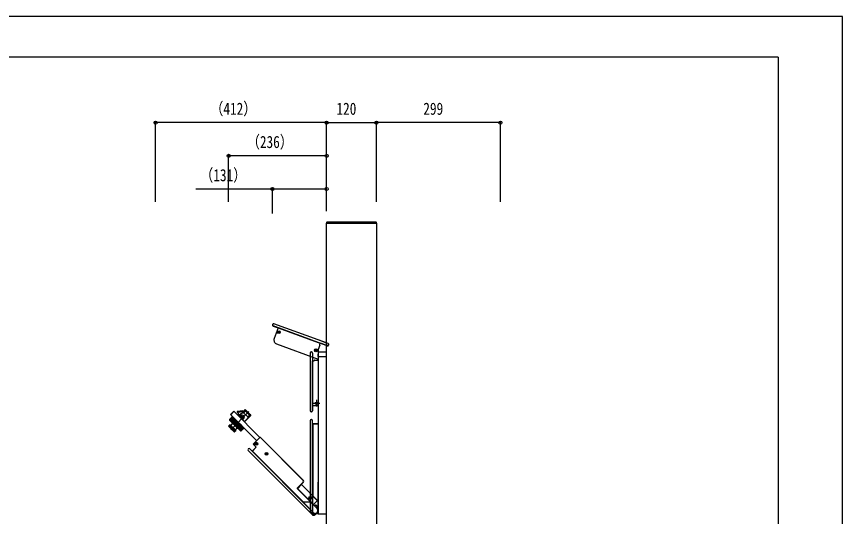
# Model space of a CAD drawing. Units: millimetres, scale not verified. Extents: x -2102 to 2102, y -1485 to 1485.
# Drawn here: x 112 to 2102, y 281 to 1485 of the extents above; entities that cross this region are included whole.
import ezdxf
from ezdxf.enums import TextEntityAlignment as Align

# ---------------------------------------------------------------- set-up
doc = ezdxf.new("R2010")
doc.units = ezdxf.units.MM
doc.header["$LTSCALE"] = 8
for name, color, linetype in [('0-3_YKK_A1', 4, 'Continuous'), ('0-4_YKK_D', 6, 'Continuous'), ('0-5_YKK_ZWAK', 7, 'Continuous')]:
    doc.layers.add(name, color=color, linetype=linetype)
doc.styles.add('ＭＳ ゴシック', font='')
doc.styles.get('ＭＳ ゴシック').set_extended_font_data('MS Gothic')

msp = doc.modelspace()

# ---------------------------------------------------------------- linework, layer by layer
at = {"layer": '0-3_YKK_A1'}
for p, q in [((859.51, -612.5), (859.51, 987.5)), ((979.51, 987.5), (859.51, 987.5)), ((860.008, 987.5), (979.011, 987.5)), ((978.947, 989.5), (860.073, 989.5)), ((979.011, 987.5), (980.01, 987.5)), ((979.51, 987.5), (979.51, -612.5)), ((980.01, 987.5), (979.945, 988.561)), ((729.323, 743.69), (728.981, 742.75)), ((729.323, 743.69), (728.981, 742.75)), ((729.572, 743.6), (729.23, 742.66)), ((730.475, 739.546), (742.496, 735.171)), ((730.475, 739.546), (742.496, 735.171)), ((839.51, 706.246), (732.527, 745.184)), ((737.809, 722.271), (733.115, 709.374)), ((742.503, 735.168), (737.809, 722.271)), ((742.503, 735.168), (737.809, 722.271)), ((743.073, 724.818), (741.997, 725.231)), ((743.299, 725.44), (742.21, 725.815)), ((743.428, 724.057), (743.053, 722.968)), ((743.389, 724.502), (743.073, 724.818)), ((743.744, 725.479), (743.299, 725.44)), ((743.389, 724.502), (743.428, 724.057)), ((744.05, 723.831), (743.637, 722.755)), ((743.744, 725.479), (744.06, 725.795)), ((744.366, 724.147), (744.05, 723.831)), ((744.06, 725.795), (744.473, 726.871)), ((744.366, 724.147), (744.811, 724.186)), ((744.682, 725.569), (745.057, 726.658)), ((744.721, 725.124), (744.682, 725.569)), ((744.721, 725.124), (745.037, 724.807)), ((744.811, 724.186), (745.9, 723.811)), ((745.037, 724.807), (746.113, 724.395)), ((843.161, 698), (842.135, 695.18)), ((843.161, 698), (842.135, 695.18)), ((862.957, 697.712), (849.51, 702.606)), ((739.091, 696.556), (839.51, 660.007)), ((823.11, 677.2), (822.51, 677.2)), ((823.11, 676.935), (822.51, 676.935)), ((832.511, 681.092), (831.435, 681.504)), ((832.866, 680.33), (832.491, 679.241)), ((832.827, 680.776), (832.511, 681.092)), ((832.827, 680.776), (832.866, 680.33)), ((833.488, 680.104), (833.075, 679.028)), ((833.183, 681.752), (833.499, 682.068)), ((833.804, 680.42), (833.488, 680.104)), ((833.499, 682.068), (833.912, 683.144)), ((833.804, 680.42), (834.249, 680.459)), ((834.121, 681.842), (834.496, 682.932)), ((834.16, 681.397), (834.121, 681.842)), ((834.16, 681.397), (834.476, 681.081)), ((834.249, 680.459), (835.339, 680.084)), ((834.476, 681.081), (835.551, 680.668)), ((839.51, 682.997), (839.047, 681.725)), ((839.047, 681.725), (839.047, 674.396)), ((843.391, 693.659), (839.51, 682.997)), ((843.391, 693.659), (839.51, 682.997)), ((840.51, 677.5), (859.51, 677.5)), ((843.092, 694.3), (842.434, 694.54)), ((843.092, 694.3), (842.434, 694.54)), ((864.116, 693.778), (864.322, 694.342)), ((864.365, 693.687), (864.57, 694.251)), ((864.365, 693.687), (864.57, 694.251)), ((819.81, 674.5), (819.81, 535.7)), ((820.074, 674.5), (820.074, 535.7)), ((825.545, 674.5), (825.545, 535.7)), ((825.81, 674.5), (825.81, 655.808)), ((829.81, 657), (829.81, 656.3)), ((830.31, 657.5), (839.51, 657.5)), ((839.047, 667.604), (839.047, 667.081)), ((839.51, 676.5), (839.51, 287.5)), ((839.51, 666.2), (839.51, 672.2)), ((839.51, 666.5), (859.51, 666.5)), ((825.81, 548.492), (825.81, 655.808)), ((826.31, 655.8), (829.31, 655.8)), ((835.01, 561.5), (835.01, 545.5)), ((663.169, 538.427), (662.167, 537.46)), ((662.489, 537.127), (662.167, 537.46)), ((663.589, 538.424), (664.311, 537.702)), ((664.311, 537.702), (676.461, 525.552)), ((825.81, 548.5), (839.535, 548.5)), ((825.81, 535.7), (825.81, 548.492)), ((827.01, 553.5), (843.01, 553.5)), ((834.085, 553.831), (832.933, 553.811)), ((834.085, 553.169), (832.933, 553.189)), ((834.49, 554.02), (834.085, 553.831)), ((834.49, 552.98), (834.085, 553.169)), ((834.49, 552.98), (834.679, 552.575)), ((834.679, 552.575), (834.699, 551.423)), ((835.34, 552.575), (835.32, 551.423)), ((835.529, 552.98), (835.34, 552.575)), ((835.529, 554.02), (835.934, 553.831)), ((835.529, 552.98), (835.934, 553.169)), ((835.934, 553.831), (837.087, 553.811)), ((835.934, 553.169), (837.087, 553.189)), ((625.339, 513.844), (631.652, 520.157)), ((625.34, 513.619), (631.765, 520.044)), ((625.375, 514.024), (631.58, 520.229)), ((625.383, 513.424), (631.884, 519.924)), ((625.457, 514.22), (631.523, 520.286)), ((625.493, 513.196), (632.053, 519.756)), ((625.556, 514.367), (631.499, 520.31)), ((631.495, 520.314), (625.626, 514.445)), ((625.643, 513.014), (632.219, 519.59)), ((625.865, 512.791), (632.441, 519.367)), ((626.076, 512.58), (632.653, 519.156)), ((626.352, 512.304), (632.928, 518.88)), ((626.607, 512.05), (633.183, 518.626)), ((626.932, 511.724), (633.508, 518.3)), ((627.229, 511.427), (633.805, 518.004)), ((627.602, 511.054), (634.178, 517.63)), ((628.313, 489.554), (672.153, 533.395)), ((635.737, 534.456), (628.525, 527.243)), ((636.303, 533.89), (628.525, 526.112)), ((628.525, 526.112), (690.892, 463.745)), ((632.202, 521.728), (631.495, 521.021)), ((631.495, 520.314), (659.068, 492.74)), ((631.848, 522.081), (632.202, 522.435)), ((631.848, 522.081), (634.677, 519.253)), ((632.202, 522.435), (661.193, 493.443)), ((632.202, 521.728), (660.486, 493.443)), ((634.836, 519.094), (633.616, 520.314)), ((638.711, 515.219), (634.836, 519.094)), ((635.737, 534.456), (698.67, 471.523)), ((643.792, 532.068), (658.286, 534.105)), ((647.291, 528.559), (643.873, 531.977)), ((657.96, 535.574), (644.441, 533.674)), ((650.94, 520.667), (653.802, 523.43)), ((651.662, 518.531), (652.371, 519.236)), ((658.512, 534.949), (657.914, 532.716)), ((663.138, 535.015), (659.005, 530.882)), ((659.005, 530.882), (669.35, 520.536)), ((661.631, 509.976), (676.463, 525.13)), ((663.138, 535.015), (673.484, 524.67)), ((668.984, 515.917), (677.186, 524.41)), ((669.35, 520.536), (673.484, 524.67)), ((676.461, 525.552), (677.182, 524.831)), ((822.31, 533.465), (823.31, 533.465)), ((822.31, 533.2), (823.31, 533.2)), ((623.424, 498.368), (626.765, 501.709)), ((623.708, 497.695), (627.243, 501.231)), ((623.717, 499.1), (626.545, 501.929)), ((623.717, 497.686), (636.445, 484.958)), ((624.241, 497.162), (627.777, 500.697)), ((625.14, 496.263), (628.675, 499.799)), ((625.626, 513.03), (651.789, 486.867)), ((625.957, 495.446), (629.493, 498.981)), ((627.243, 501.231), (626.765, 501.709)), ((627.168, 494.235), (630.703, 497.771)), ((627.252, 501.929), (640.687, 488.494)), ((628.675, 499.799), (627.777, 500.697)), ((627.938, 510.718), (634.514, 517.294)), ((628.357, 510.299), (634.933, 516.875)), ((628.73, 509.926), (635.306, 516.503)), ((629.19, 509.466), (635.766, 516.042)), ((630.703, 497.771), (629.493, 498.981)), ((629.597, 509.059), (636.173, 515.635)), ((630.096, 508.56), (636.672, 515.136)), ((630.534, 508.122), (637.11, 514.698)), ((631.068, 507.589), (637.644, 514.165)), ((631.533, 507.123), (638.109, 513.699)), ((631.707, 506.808), (645.566, 492.948)), ((632.097, 506.559), (638.673, 513.135)), ((632.586, 506.07), (639.163, 512.646)), ((633.177, 505.479), (639.753, 512.055)), ((633.687, 504.97), (640.263, 511.546)), ((634.299, 504.357), (640.875, 510.934)), ((634.825, 503.831), (641.401, 510.407)), ((635.454, 503.202), (642.03, 509.778)), ((635.993, 502.663), (642.569, 509.239)), ((636.634, 502.022), (643.21, 508.598)), ((637.181, 501.475), (643.758, 508.051)), ((637.83, 500.826), (644.406, 507.402)), ((638.382, 500.275), (644.958, 506.851)), ((638.711, 515.219), (642.902, 511.028)), ((639.033, 499.623), (645.609, 506.199)), ((639.584, 499.072), (646.16, 505.648)), ((640.233, 498.423), (646.809, 504.999)), ((640.78, 497.876), (647.356, 504.452)), ((641.422, 497.234), (647.998, 503.81)), ((641.96, 496.696), (648.537, 503.272)), ((642.59, 496.066), (649.166, 502.643)), ((644.424, 509.506), (642.901, 511.029)), ((643.116, 495.54), (649.692, 502.116)), ((643.728, 494.928), (650.304, 501.504)), ((644.238, 494.418), (650.814, 500.994)), ((648.264, 505.665), (644.424, 509.506)), ((644.828, 493.828), (651.404, 500.404)), ((645.318, 493.339), (651.894, 499.915)), ((645.882, 492.774), (652.458, 499.351)), ((646.347, 492.309), (652.923, 498.885)), ((646.881, 491.775), (653.457, 498.352)), ((647.318, 491.338), (653.895, 497.914)), ((651.656, 502.273), (648.264, 505.665)), ((651.656, 502.273), (656.732, 497.198)), ((657.995, 513.613), (655.71, 515.898)), ((657.29, 512.903), (657.995, 513.613)), ((657.304, 514.303), (660.068, 517.165)), ((657.995, 513.613), (661.631, 509.976)), ((661.443, 508.75), (668.662, 516.239)), ((668.662, 516.239), (668.984, 515.917)), ((819.76, 511.8), (819.76, 292.4)), ((820.022, 511.538), (820.022, 292.4)), ((823.26, 514.3), (822.26, 514.3)), ((822.997, 514.038), (822.522, 514.038)), ((825.497, 288.495), (825.497, 511.538)), ((825.76, 504), (825.76, 511.8)), ((825.76, 503.997), (826.748, 503.8)), ((826.486, 503.538), (826.748, 503.8)), ((826.486, 503.54), (826.486, 330.807)), ((838.522, 503.538), (826.486, 503.538)), ((838.26, 503.8), (826.748, 503.8)), ((839.26, 513.1), (839.26, 504.8)), ((628.17, 493.232), (631.706, 496.768)), ((629.547, 491.856), (633.083, 495.391)), ((630.614, 490.789), (634.15, 494.324)), ((633.083, 495.391), (631.706, 496.768)), ((631.991, 489.412), (635.526, 492.947)), ((632.994, 488.409), (636.529, 491.945)), ((634.15, 494.324), (635.526, 492.947)), ((634.204, 487.199), (637.74, 490.734)), ((635.022, 486.381), (638.557, 489.917)), ((635.92, 485.483), (639.456, 489.018)), ((636.454, 484.949), (639.989, 488.485)), ((636.529, 491.945), (637.74, 490.734)), ((637.126, 484.666), (640.467, 488.007)), ((637.859, 484.958), (640.687, 487.787)), ((638.557, 489.917), (639.456, 489.018)), ((639.989, 488.485), (640.467, 488.007)), ((647.817, 490.839), (654.394, 497.415)), ((648.224, 490.432), (654.8, 497.008)), ((648.685, 489.971), (655.261, 496.547)), ((649.058, 489.598), (655.634, 496.175)), ((649.476, 489.18), (656.052, 495.756)), ((649.812, 488.844), (656.388, 495.42)), ((650.186, 488.47), (656.762, 495.046)), ((650.482, 488.174), (657.059, 494.75)), ((650.808, 487.848), (657.384, 494.424)), ((651.063, 487.593), (657.639, 494.169)), ((651.338, 487.318), (657.914, 493.894)), ((651.549, 487.107), (658.125, 493.683)), ((651.772, 486.884), (658.348, 493.46)), ((651.954, 486.734), (658.514, 493.294)), ((652.182, 486.625), (658.683, 493.126)), ((652.378, 486.581), (658.802, 493.006)), ((652.602, 486.58), (658.915, 492.893)), ((652.783, 486.616), (658.987, 492.821)), ((652.978, 486.699), (659.044, 492.764)), ((653.124, 486.797), (659.068, 492.74)), ((653.126, 486.798), (659.068, 492.74)), ((659.072, 492.736), (653.203, 486.867)), ((657.852, 496.077), (656.732, 497.198)), ((659.072, 494.858), (657.852, 496.077)), ((660.486, 493.443), (659.779, 492.736)), ((698.67, 471.523), (682.972, 455.825)), ((698.67, 471.152), (683.343, 455.825)), ((689.854, 456.892), (689.874, 458.044)), ((690.516, 456.892), (690.495, 458.044)), ((803.675, 367.932), (700.084, 471.523)), ((803.304, 367.932), (700.084, 471.152)), ((670.81, 443.946), (670.103, 443.239)), ((670.103, 439.703), (825.242, 284.564)), ((670.81, 443.575), (670.474, 443.239)), ((670.474, 439.703), (825.428, 284.75)), ((679.861, 438.431), (674.346, 443.946)), ((832.061, 285.86), (674.346, 443.575)), ((679.863, 438.429), (680.701, 438.988)), ((680.699, 438.619), (802.84, 316.478)), ((689.212, 447.128), (680.701, 438.617)), ((688.841, 447.128), (680.701, 438.988)), ((680.701, 438.617), (680.701, 438.988)), ((682.972, 454.411), (688.841, 448.542)), ((683.343, 454.411), (689.212, 448.542)), ((689.26, 456.298), (688.108, 456.278)), ((689.26, 455.636), (688.108, 455.656)), ((689.665, 456.487), (689.26, 456.298)), ((689.665, 455.447), (689.26, 455.636)), ((689.665, 456.487), (689.854, 456.892)), ((689.665, 455.447), (689.854, 455.042)), ((689.854, 455.042), (689.874, 453.89)), ((690.574, 453.952), (690.476, 454.05)), ((690.516, 455.042), (690.495, 453.89)), ((690.704, 456.487), (690.516, 456.892)), ((690.704, 455.447), (690.516, 455.042)), ((690.704, 456.487), (691.11, 456.298)), ((690.704, 455.447), (691.11, 455.636)), ((691.11, 456.298), (692.262, 456.278)), ((691.11, 455.636), (692.262, 455.656)), ((713.655, 431.902), (712.503, 431.882)), ((713.655, 431.241), (712.503, 431.261)), ((714.06, 432.091), (713.655, 431.902)), ((714.06, 431.052), (713.655, 431.241)), ((714.06, 431.052), (714.249, 430.647)), ((714.249, 430.647), (714.269, 429.495)), ((714.911, 430.647), (714.891, 429.495)), ((715.1, 431.052), (714.911, 430.647)), ((715.1, 432.091), (715.505, 431.902)), ((715.1, 431.052), (715.505, 431.241)), ((715.505, 431.902), (716.657, 431.882)), ((715.505, 431.241), (716.657, 431.261)), ((788.676, 349.061), (803.304, 363.689)), ((798.587, 358.601), (803.675, 363.689)), ((798.91, 357.848), (798.587, 358.601)), ((838.96, 317.298), (838.96, 363.362)), ((788.641, 349.026), (788.676, 349.061)), ((821.213, 315.746), (788.641, 348.319)), ((789.936, 348.591), (799.052, 357.706)), ((827.794, 310.026), (789.936, 347.884)), ((798.91, 357.848), (839.51, 317.248)), ((819.368, 326.19), (818.215, 326.17)), ((819.368, 325.528), (818.215, 325.548)), ((819.773, 326.379), (819.368, 326.19)), ((819.773, 325.339), (819.368, 325.528)), ((819.773, 326.379), (819.962, 326.784)), ((819.962, 326.784), (819.982, 327.936)), ((820.623, 326.784), (820.603, 327.936)), ((820.623, 324.934), (820.603, 323.782)), ((820.812, 326.379), (820.623, 326.784)), ((820.812, 325.339), (820.623, 324.934)), ((820.812, 326.379), (821.217, 326.19)), ((820.812, 325.339), (821.217, 325.528)), ((821.217, 326.19), (822.369, 326.17)), ((821.217, 325.528), (822.369, 325.548)), ((825.585, 331.2), (826.486, 330.807)), ((825.585, 331.2), (825.585, 288.46)), ((826.632, 330.454), (825.731, 330.846)), ((825.731, 330.846), (838.014, 318.563)), ((826.486, 330.807), (826.486, 330.6)), ((826.632, 330.454), (826.486, 330.6)), ((826.632, 330.454), (838.374, 318.712)), ((827.794, 310.026), (837.263, 319.495)), ((838.374, 318.712), (838.014, 318.563)), ((839.51, 319.7), (839.51, 287.5)), ((801.926, 316.118), (802.84, 316.478)), ((801.926, 316.118), (832.147, 285.897)), ((803.194, 316.332), (802.279, 315.972)), ((802.279, 315.972), (819.65, 315.972)), ((802.84, 316.478), (802.987, 316.332)), ((803.194, 316.332), (802.987, 316.332)), ((803.194, 316.332), (819.799, 316.332)), ((819.799, 316.332), (819.65, 315.972)), ((821.213, 315.746), (821.064, 315.386)), ((821.064, 315.386), (836.655, 299.795)), ((827.714, 309.823), (827.77, 309.966)), ((830.545, 306.992), (827.714, 309.823)), ((827.77, 309.966), (827.794, 310.026)), ((830.545, 306.992), (830.545, 306.414)), ((830.545, 306.414), (836.909, 300.05)), ((832.667, 308.406), (831.253, 306.992)), ((831.253, 306.992), (831.253, 306.484)), ((831.253, 306.484), (831.253, 306.414)), ((831.288, 306.449), (831.253, 306.414)), ((832.667, 307.828), (831.288, 306.449)), ((832.667, 308.406), (832.667, 307.828)), ((839.51, 302.977), (834.081, 308.406)), ((834.081, 308.406), (834.081, 307.828)), ((839.51, 302.399), (834.081, 307.828)), ((836.655, 299.795), (836.909, 300.05)), ((838.96, 317.298), (838.6, 317.149)), ((838.6, 317.149), (838.6, 295.1)), ((819.994, 291.834), (823.438, 288.39)), ((820.18, 292.02), (823.705, 288.495)), ((823.438, 288.39), (823.705, 288.495)), ((823.438, 288.39), (839.51, 288.39)), ((823.705, 288.495), (825.497, 288.495)), ((825.585, 288.46), (825.497, 288.495)), ((831.96, 288.46), (825.585, 288.46)), ((825.808, 284.592), (830.793, 284.592)), ((825.808, 284.33), (830.679, 284.33)), ((830.679, 284.33), (831.501, 285.152)), ((830.679, 284.33), (830.793, 284.592)), ((830.793, 284.592), (832.061, 285.86)), ((831.501, 285.152), (836.704, 290.355)), ((831.903, 285.554), (832.189, 285.554)), ((832.147, 285.897), (832.061, 285.86)), ((836.655, 290.405), (832.147, 285.897)), ((835.644, 289.295), (835.849, 289.09)), ((836.704, 290.355), (836.655, 290.405)), ((836.776, 290.427), (837.031, 290.275)), ((837.032, 290.273), (839.51, 292.751)), ((837.032, 290.273), (839.51, 292.751)), ((837.069, 290.273), (839.51, 292.713)), ((838.6, 295.1), (838.96, 295.1)), ((839.51, 287.5), (859.51, 287.5))]:
    msp.add_line(p, q, dxfattribs=at)
for points in [[(859.075, 988.561), (859.01, 987.5), (860.008, 987.5)], [(849.51, 696.503), (839.51, 700.142), (730.566, 739.795)], [(849.51, 702.325), (839.51, 705.964), (732.437, 744.936)], [(849.51, 702.606), (839.51, 706.246), (732.527, 745.184)], [(742.496, 735.171), (839.51, 699.861), (843.34, 698.467)], [(862.957, 697.712), (859.51, 698.966), (839.51, 706.246)], [(860.904, 692.074), (849.51, 696.221), (843.34, 698.467)], [(860.904, 692.074), (849.51, 696.221), (843.34, 698.467)], [(860.904, 692.074), (859.51, 692.581), (843.802, 698.298)], [(862.866, 697.463), (859.51, 698.685), (849.51, 702.325)], [(833.183, 681.752), (832.738, 681.713), (831.648, 682.088)], [(860.995, 692.322), (859.51, 692.863), (849.51, 696.503)], [(648.735, 522.872), (663.176, 537.008), (663.889, 537.705)], [(834.49, 554.02), (834.679, 554.425), (834.699, 555.577)], [(835.529, 554.02), (835.34, 554.425), (835.32, 555.577)], [(647.509, 522.684), (661.564, 536.234), (662.489, 537.127)], [(648.735, 522.872), (652.535, 519.073), (652.371, 519.236)], [(660.486, 493.443), (660.84, 493.09), (661.193, 493.443)], [(714.06, 432.091), (714.249, 432.496), (714.269, 433.648)], [(715.1, 432.091), (714.911, 432.496), (714.891, 433.648)], [(819.773, 325.339), (819.962, 324.934), (819.982, 323.782)], [(832.401, 285.642), (835.849, 289.09), (837.032, 290.273)], [(837.031, 290.275), (837.032, 290.273), (837.069, 290.273)]]:
    msp.add_lwpolyline(points, dxfattribs=at)
for centre, radius in [((744.055, 724.813), 3.5), ((744.055, 724.813), 3), ((833.493, 681.086), 3.5), ((833.493, 681.086), 3), ((835.01, 553.5), 3), ((656.88, 520.243), 3), ((656.88, 520.243), 1.55), ((690.185, 455.967), 3.25), ((690.185, 455.967), 3), ((714.58, 431.572), 3.25), ((714.58, 431.572), 3), ((820.292, 325.859), 3.25), ((820.292, 325.859), 3)]:
    msp.add_circle(centre, radius, dxfattribs=at)
for centre, radius, start, end in [((860.073, 988.5), 1, 90, 176.5), ((978.947, 988.5), 1, 3.5, 90), ((731.33, 741.895), 2.5, 160, 250), ((731.33, 741.895), 2.5, 160, 250), ((731.33, 741.895), 2.235, 160, 250), ((731.672, 742.835), 2.5, 70, 160), ((731.672, 742.835), 2.5, 70, 160), ((731.672, 742.835), 2.235, 70, 160), ((744.055, 724.813), 2.1, 151.49109, 168.50891), ((744.055, 724.813), 2.1, 241.49109, 258.50891), ((744.055, 724.813), 2.1, 61.49109, 78.50891), ((744.055, 724.813), 2.1, 331.49109, 348.50891), ((742.512, 705.953), 10, 160, 250), ((843.631, 697.829), 0.5, 70, 160), ((843.631, 697.829), 0.5, 70, 160), ((862.033, 695.175), 2.435, 340, 70), ((862.033, 695.175), 2.7, 340, 70), ((862.033, 695.175), 2.7, 340, 70), ((822.51, 674.5), 2.7, 90, 180), ((822.51, 674.5), 2.435, 90, 180), ((823.11, 674.5), 2.7, 0, 90), ((823.11, 674.5), 2.435, 0, 90), ((833.493, 681.086), 2.1, 151.49109, 168.50891), ((833.493, 681.086), 2.1, 241.49109, 258.50891), ((833.493, 681.086), 2.1, 61.49109, 78.50891), ((833.493, 681.086), 2.1, 331.49109, 348.50891), ((840.51, 676.5), 1, 90, 180), ((842.605, 695.009), 0.5, 160, 250), ((842.605, 695.009), 0.5, 160, 250), ((842.921, 693.83), 0.5, 340, 70), ((842.921, 693.83), 0.5, 340, 70), ((861.828, 694.611), 2.7, 250, 340), ((861.828, 694.611), 2.7, 250, 340), ((861.828, 694.611), 2.435, 250, 340), ((830.31, 657), 0.5, 90, 180), ((849.51, 671), 11, 162.01851, 197.98149), ((840.347, 667.081), 1.3, 180, 229.90462), ((826.31, 656.3), 0.5, 180, 270), ((829.31, 656.3), 0.5, 270, 0), ((663.377, 538.212), 0.3, 45, 134), ((664.098, 537.49), 0.3, 45, 134.37808), ((835.01, 553.5), 2.1, 171.49109, 188.50891), ((835.01, 553.5), 2.1, 81.49109, 98.50891), ((835.01, 553.5), 2.1, 261.49109, 278.50891), ((835.01, 553.5), 2.1, 351.49109, 8.50891), ((629.091, 526.677), 0.8, 135, 225), ((631.848, 520.667), 0.5, 135, 225), ((644.58, 532.684), 1, 98, 225), ((651.577, 525.546), 4.5, 155.20955, 214.19153), ((646.584, 527.852), 1, 335.20955, 45), ((651.577, 525.546), 1.6, 72.43323, 195.47294), ((650.944, 521.088), 0.3, 225, 314), ((656.88, 520.243), 4.5, 195.07357, 254.92643), ((656.88, 520.243), 4.431, 316, 134), ((658.029, 535.079), 0.5, 345, 98), ((658.631, 533.462), 0.5, 165, 228.47053), ((676.249, 525.34), 0.3, 315.61444, 45), ((676.97, 524.619), 0.3, 316, 45), ((822.31, 535.7), 2.5, 180, 270), ((822.31, 535.7), 2.235, 180, 270), ((823.31, 535.7), 2.5, 270, 0), ((823.31, 535.7), 2.235, 270, 0), ((624.424, 498.393), 1, 135, 225), ((626.333, 513.737), 1, 135, 225), ((626.899, 501.575), 0.5, 45, 135), ((626.333, 509.055), 8, 281.72591, 326.98205), ((631.848, 506.949), 0.2, 165, 225), ((626.333, 509.055), 8, 326.98205, 328.18596), ((632.707, 505.101), 0.5, 328.18596, 45), ((657.725, 514.307), 0.3, 136, 225), ((822.26, 511.8), 2.5, 90, 180), ((822.522, 511.538), 2.5, 90, 180), ((822.997, 511.538), 2.5, 0, 90), ((823.26, 511.8), 2.5, 0, 90), ((838.26, 504.8), 1, 270, 0), ((838.522, 504.538), 1, 270, 350.94365), ((840.26, 513.1), 1, 138.59038, 180), ((838.522, 504.538), 1, 350.94365, 359.21879), ((637.152, 485.665), 1, 225, 315), ((647.813, 487.575), 8, 123.01795, 168.27409), ((640.334, 488.14), 0.5, 315, 45), ((647.813, 487.575), 8, 121.81404, 123.01795), ((643.859, 493.948), 0.5, 45, 121.81404), ((645.708, 493.09), 0.2, 225, 285), ((652.496, 487.574), 1, 225, 315), ((659.426, 493.09), 0.5, 225, 315), ((690.185, 455.967), 2.1, 81.49109, 98.50891), ((699.377, 470.816), 1, 45, 135), ((699.377, 470.445), 1, 45, 135), ((671.871, 441.471), 2.5, 135, 225), ((672.242, 441.471), 2.5, 135, 225), ((672.578, 442.178), 2.5, 45, 135), ((672.578, 441.807), 2.5, 45, 135), ((683.679, 455.118), 1, 135, 225), ((684.051, 455.118), 1, 135, 225), ((690.185, 455.967), 2.1, 171.49109, 188.50891), ((688.134, 447.835), 1, 315, 45), ((688.505, 447.835), 1, 44.21879, 45), ((688.505, 447.835), 1, 315, 44.21879), ((690.185, 455.967), 2.1, 261.49109, 278.50891), ((690.185, 455.967), 2.1, 351.49109, 8.50891), ((714.58, 431.572), 2.1, 171.49109, 188.50891), ((714.58, 431.572), 2.1, 81.49109, 98.50891), ((714.58, 431.572), 2.1, 261.49109, 278.50891), ((714.58, 431.572), 2.1, 351.49109, 8.50891), ((801.183, 365.811), 3, 315, 45), ((801.554, 365.811), 3, 315, 45), ((839.46, 363.362), 0.5, 90, 180), ((788.994, 348.672), 0.5, 135, 225), ((790.29, 348.237), 0.5, 135, 225), ((820.292, 325.859), 2.1, 171.49109, 188.50891), ((820.292, 325.859), 2.1, 81.49109, 98.50891), ((820.292, 325.859), 2.1, 261.49109, 278.50891), ((820.292, 325.859), 2.1, 351.49109, 8.50891), ((826.085, 331.2), 0.5, 180, 225), ((826.986, 330.807), 0.5, 180, 225), ((836.6, 317.149), 2, 0, 45), ((836.96, 317.298), 2, 0, 45), ((802.279, 316.472), 0.5, 225, 270), ((803.194, 316.832), 0.5, 225, 270), ((819.65, 313.972), 2, 45, 90), ((819.799, 314.332), 2, 45, 90), ((830.899, 307.345), 0.5, 225, 269.18065), ((830.899, 306.767), 0.5, 225, 315), ((830.899, 307.345), 0.5, 269.18065, 315), ((833.374, 307.699), 1, 45, 135), ((833.374, 307.121), 1, 45, 135), ((831.96, 295.1), 6.64, 315, 45), ((831.96, 295.1), 7, 316.42288, 45), ((820.56, 292.4), 0.8, 180, 225), ((820.56, 292.4), 0.537, 180, 225), ((825.786, 285.152), 0.8, 225, 225.09028), ((825.808, 285.13), 0.8, 225, 270), ((825.808, 285.13), 0.537, 225, 270), ((831.96, 295.1), 6.64, 270, 0), ((832.189, 285.854), 0.3, 270, 315), ((831.96, 295.1), 6.71, 315, 315.86574)]:
    msp.add_arc(centre, radius, start, end, dxfattribs=at)
at = {"layer": '0-4_YKK_D'}
for p, q in [((447.51, 1038.5), (447.51, 1230.5)), ((859.51, 1229.5), (447.51, 1229.5)), ((859.51, 1038.5), (859.51, 1230.5)), ((859.51, 1038.5), (859.51, 1230.5)), ((859.51, 1229.5), (979.51, 1229.5)), ((979.51, 1038.5), (979.51, 1230.5)), ((979.51, 1038.5), (979.51, 1230.5)), ((1278.11, 1229.5), (979.51, 1229.5)), ((1278.11, 1038.5), (1278.11, 1230.5)), ((623.424, 1038.5), (623.424, 1150.5)), ((859.51, 1149.5), (623.424, 1149.5)), ((859.51, 1038.5), (859.51, 1150.5)), ((728.83, 1010.964), (728.83, 1070.5)), ((859.51, 1016), (859.51, 1070.5))]:
    msp.add_line(p, q, dxfattribs=at)
msp.add_lwpolyline([(859.51, 1069.5), (728.83, 1069.5), (544.497, 1069.5)], dxfattribs=at)
for centre in [(447.51, 1229.5), (859.51, 1229.5), (859.51, 1229.5), (979.51, 1229.5), (979.51, 1229.5), (1278.11, 1229.5), (623.424, 1149.5), (859.51, 1149.5), (728.83, 1069.5), (859.51, 1069.5)]:
    msp.add_circle(centre, 3.75, dxfattribs=at)
at = {"layer": '0-5_YKK_ZWAK'}
for q in [(-1952.49, 1387.5), (1947.51, -1262.5)]:
    msp.add_line((1947.51, 1387.5), q, dxfattribs=at)
msp.add_lwpolyline([(-2102.5, -1485), (2102.5, -1485), (2102.5, 1485), (-2102.5, 1485)], close=True, dxfattribs=at)

# ---------------------------------------------------------------- texts
at = {"layer": '0-4_YKK_D', "style": 'ＭＳ ゴシック', "width": 0.8}
for s, p in [('（412）', (578.843, 1239.5)), ('120', (883.243, 1239.5)), ('299', (1092.543, 1239.5)), ('（236）', (666.8, 1159.5)), ('（131）', (554.497, 1079.5))]:
    msp.add_text(s, height=29.33, dxfattribs=at).set_placement(p, align=Align.BOTTOM_LEFT)

doc.saveas('drawing.dxf')
